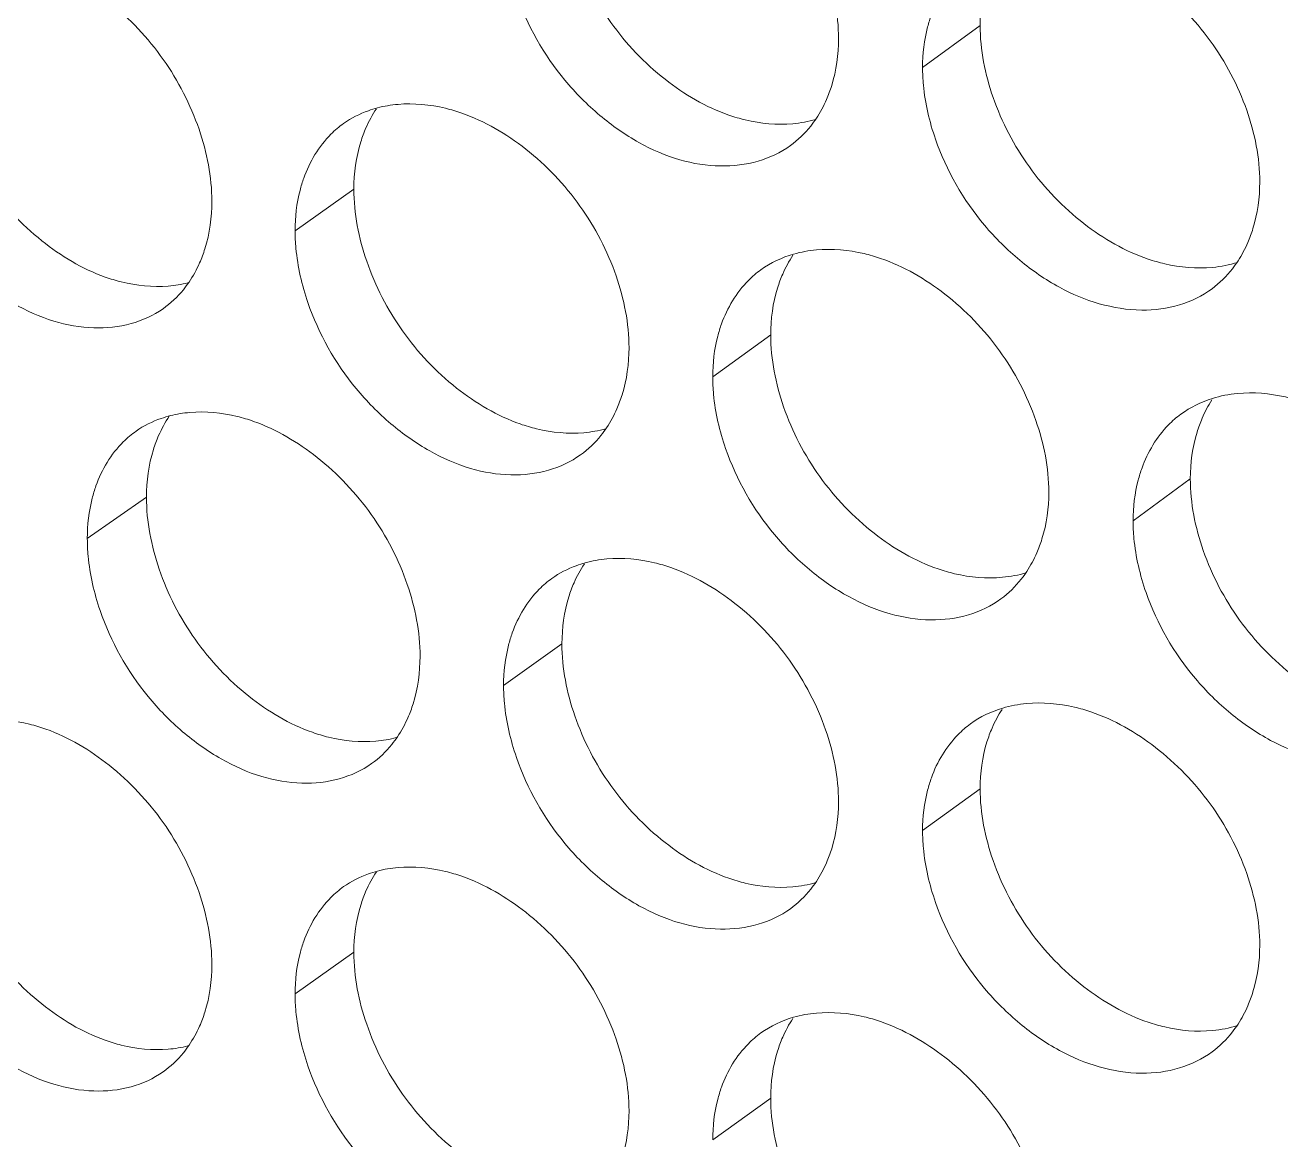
# Model space of a CAD drawing. Header units: millimetres. Extents: x 1177 to 4147, y 93 to 2194.
# Drawn here: x 2652.35 to 2665.3, y 722.42 to 733.92 of the extents above; entities that cross this region are included whole.
import ezdxf

# ---------------------------------------------------------------- set-up
doc = ezdxf.new("R2010")
doc.units = ezdxf.units.MM
doc.header["$LTSCALE"] = 0.1
doc.layers.get('0').update_dxf_attribs({"lineweight": 13})
doc.layers.add('标注', color=251, linetype='Continuous', lineweight=9)

# ---------------------------------------------------------------- blocks, each defined once
blk = doc.blocks.new('02')
for points, knots in [([(4627.348, 522.744), (4597.363, 531.299), (4553.55, 545.69), (4497.641, 568.487), (4458.71, 586.649), (4422.281, 606.068), (4388.51, 626.659), (4357.551, 648.334), (4338.416, 663.815), (4329.392, 671.722)], [0, 0, 0, 0, 0.278685, 0.411475, 0.539478, 0.662459, 0.780251, 0.892768, 1, 1, 1, 1]), ([(4626.906, 521.428), (4597.052, 529.945), (4553.424, 544.261), (4497.732, 566.923), (4458.929, 584.973), (4422.597, 604.269), (4388.892, 624.729), (4357.964, 646.263), (4338.829, 661.641), (4329.798, 669.496)], [0, 0, 0, 0, 0.278468, 0.411196, 0.539177, 0.662176, 0.780023, 0.892638, 1, 1, 1, 1]), ([(4628.518, 518.372), (4598.337, 526.935), (4554.235, 541.353), (4497.955, 564.22), (4458.766, 582.448), (4422.099, 601.945), (4388.114, 622.628), (4356.965, 644.402), (4337.717, 659.96), (4328.641, 667.907)], [0, 0, 0, 0, 0.278732, 0.411552, 0.539576, 0.662563, 0.780343, 0.892822, 1, 1, 1, 1]), ([(4328.202, 667.332), (4337.3, 659.316), (4356.601, 643.626), (4387.852, 621.677), (4421.956, 600.844), (4458.755, 581.215), (4498.091, 562.874), (4554.59, 539.876), (4598.873, 525.389), (4629.18, 516.79)], [0, 0, 0, 0, 0.107262, 0.219794, 0.337581, 0.460553, 0.588547, 0.721328, 1, 1, 1, 1])]:
    blk.add_open_spline(points, degree=3, knots=knots)
at = {"layer": '标注'}
for p, q in [((4572.272, 639.723), (4571.424, 639.105)), ((4572.272, 639.723), (4571.424, 639.105)), ((4563.046, 637.311), (4562.18, 636.698)), ((4569.187, 635.162), (4568.333, 634.545)), ((4575.368, 633.042), (4574.525, 632.421)), ((4559.99, 632.771), (4559.119, 632.16)), ((4566.111, 630.608), (4565.251, 629.993)), ((4572.272, 628.473), (4571.424, 627.855)), ((4563.046, 626.061), (4562.18, 625.448)), ((4569.187, 623.912), (4568.333, 623.295))]:
    blk.add_line(p, q, dxfattribs=at)
for points, knots in [([(4570.186, 639.53), (4570.186, 639.889), (4570.036, 640.635), (4569.506, 641.65), (4568.714, 642.478), (4568.056, 642.864), (4567.715, 642.982)], [0, 0, 0, 0, 0.240558, 0.499178, 0.758416, 1, 1, 1, 1]), ([(4570.186, 639.53), (4570.186, 639.889), (4570.036, 640.635), (4569.506, 641.65), (4568.714, 642.478), (4568.056, 642.864), (4567.715, 642.982)], [0, 0, 0, 0, 0.240558, 0.499178, 0.758416, 1, 1, 1, 1]), ([(4566.111, 641.858), (4566.111, 641.499), (4566.26, 640.753), (4566.787, 639.737), (4567.575, 638.906), (4568.231, 638.52), (4568.571, 638.402)], [0, 0, 0, 0, 0.240862, 0.49964, 0.75872, 1, 1, 1, 1]), ([(4566.111, 641.858), (4566.111, 641.499), (4566.26, 640.753), (4566.787, 639.737), (4567.575, 638.906), (4568.231, 638.52), (4568.571, 638.402)], [0, 0, 0, 0, 0.240862, 0.49964, 0.75872, 1, 1, 1, 1]), ([(4576.391, 637.415), (4576.391, 637.774), (4576.24, 638.519), (4575.706, 639.532), (4574.908, 640.357), (4574.247, 640.739), (4573.904, 640.856)], [0, 0, 0, 0, 0.240262, 0.49858, 0.757854, 1, 1, 1, 1]), ([(4576.391, 637.415), (4576.391, 637.774), (4576.24, 638.519), (4575.706, 639.532), (4574.908, 640.357), (4574.247, 640.739), (4573.904, 640.856)], [0, 0, 0, 0, 0.240262, 0.49858, 0.757854, 1, 1, 1, 1]), ([(4560.954, 637.132), (4560.954, 637.491), (4560.805, 638.238), (4560.281, 639.255), (4559.498, 640.09), (4558.846, 640.481), (4558.508, 640.602)], [0, 0, 0, 0, 0.241011, 0.500085, 0.759268, 1, 1, 1, 1]), ([(4572.448, 640.617), (4572.419, 640.55), (4572.314, 640.264), (4572.272, 639.955), (4572.272, 639.723)], [0, 0, 0, 0, 0.239116, 1, 1, 1, 1]), ([(4572.448, 640.617), (4572.419, 640.55), (4572.314, 640.264), (4572.272, 639.955), (4572.272, 639.723)], [0, 0, 0, 0, 0.239116, 1, 1, 1, 1]), ([(4565.441, 640.183), (4565.599, 639.725), (4565.968, 639.073), (4566.648, 638.389), (4567.221, 637.986), (4567.825, 637.723), (4568.43, 637.626), (4568.998, 637.692), (4569.334, 637.85), (4569.477, 637.953)], [0, 0, 0, 0, 0.277943, 0.417311, 0.551401, 0.676704, 0.792073, 0.898857, 1, 1, 1, 1]), ([(4565.441, 640.183), (4565.599, 639.725), (4565.968, 639.073), (4566.648, 638.389), (4567.221, 637.986), (4567.825, 637.723), (4568.43, 637.626), (4568.998, 637.692), (4569.334, 637.85), (4569.477, 637.953)], [0, 0, 0, 0, 0.277943, 0.417311, 0.551401, 0.676704, 0.792073, 0.898857, 1, 1, 1, 1]), ([(4571.554, 639.884), (4571.533, 639.824), (4571.455, 639.572), (4571.424, 639.305), (4571.424, 639.105)], [0, 0, 0, 0, 0.240415, 1, 1, 1, 1]), ([(4571.554, 639.884), (4571.533, 639.824), (4571.455, 639.572), (4571.424, 639.305), (4571.424, 639.105)], [0, 0, 0, 0, 0.240415, 1, 1, 1, 1]), ([(4572.272, 639.723), (4572.272, 639.364), (4572.422, 638.619), (4572.953, 637.605), (4573.746, 636.778), (4574.407, 636.396), (4574.748, 636.28)], [0, 0, 0, 0, 0.240565, 0.499043, 0.758159, 1, 1, 1, 1]), ([(4572.272, 639.723), (4572.272, 639.364), (4572.422, 638.619), (4572.953, 637.605), (4573.746, 636.778), (4574.407, 636.396), (4574.748, 636.28)], [0, 0, 0, 0, 0.240565, 0.499043, 0.758159, 1, 1, 1, 1]), ([(4556.945, 639.488), (4556.945, 639.129), (4557.093, 638.382), (4557.613, 637.363), (4558.393, 636.528), (4559.043, 636.136), (4559.38, 636.015)], [0, 0, 0, 0, 0.241314, 0.500547, 0.759571, 1, 1, 1, 1]), ([(4570.009, 638.632), (4570.038, 638.699), (4570.144, 638.987), (4570.186, 639.297), (4570.186, 639.53)], [0, 0, 0, 0, 0.239008, 1, 1, 1, 1]), ([(4570.009, 638.632), (4570.038, 638.699), (4570.144, 638.987), (4570.186, 639.297), (4570.186, 639.53)], [0, 0, 0, 0, 0.239008, 1, 1, 1, 1]), ([(4571.424, 639.105), (4571.424, 639.018), (4571.442, 638.659), (4571.525, 638.304), (4571.615, 638.046)], [0, 0, 0, 0, 0.240052, 1, 1, 1, 1]), ([(4571.424, 639.105), (4571.424, 639.018), (4571.442, 638.659), (4571.525, 638.304), (4571.615, 638.046)], [0, 0, 0, 0, 0.240052, 1, 1, 1, 1]), ([(4563.393, 638.509), (4563.348, 638.497), (4563.173, 638.443), (4563.007, 638.358), (4562.895, 638.279)], [0, 0, 0, 0, 0.254423, 1, 1, 1, 1]), ([(4564.636, 638.432), (4564.557, 638.459), (4564.253, 638.55), (4563.929, 638.581), (4563.696, 638.561)], [0, 0, 0, 0, 0.263409, 1, 1, 1, 1]), ([(4562.895, 638.279), (4562.829, 638.232), (4562.572, 638.015), (4562.393, 637.713), (4562.308, 637.474)], [0, 0, 0, 0, 0.243501, 1, 1, 1, 1]), ([(4567.099, 634.974), (4567.099, 635.332), (4566.949, 636.078), (4566.421, 637.094), (4565.632, 637.925), (4564.976, 638.312), (4564.636, 638.432)], [0, 0, 0, 0, 0.240708, 0.499479, 0.758699, 1, 1, 1, 1]), ([(4568.571, 638.402), (4568.65, 638.375), (4568.955, 638.285), (4569.279, 638.255), (4569.512, 638.276)], [0, 0, 0, 0, 0.263064, 1, 1, 1, 1]), ([(4568.571, 638.402), (4568.65, 638.375), (4568.955, 638.285), (4569.279, 638.255), (4569.512, 638.276)], [0, 0, 0, 0, 0.263064, 1, 1, 1, 1]), ([(4569.477, 637.953), (4569.589, 638.035), (4569.725, 638.166), (4569.833, 638.317), (4569.859, 638.356)], [0, 0, 0, 0, 0.745756, 1, 1, 1, 1]), ([(4569.477, 637.953), (4569.589, 638.035), (4569.725, 638.166), (4569.833, 638.317), (4569.859, 638.356)], [0, 0, 0, 0, 0.745756, 1, 1, 1, 1]), ([(4563.224, 638.215), (4563.195, 638.147), (4563.088, 637.858), (4563.046, 637.545), (4563.046, 637.311)], [0, 0, 0, 0, 0.238574, 1, 1, 1, 1]), ([(4571.615, 638.046), (4571.775, 637.586), (4572.148, 636.934), (4572.837, 636.252), (4573.576, 635.738), (4574.419, 635.473), (4575.208, 635.574), (4575.545, 635.738), (4575.689, 635.843)], [0, 0, 0, 0, 0.277722, 0.417137, 0.551389, 0.790935, 0.898263, 1, 1, 1, 1]), ([(4571.615, 638.046), (4571.775, 637.586), (4572.148, 636.934), (4572.837, 636.252), (4573.576, 635.738), (4574.419, 635.473), (4575.208, 635.574), (4575.545, 635.738), (4575.689, 635.843)], [0, 0, 0, 0, 0.277722, 0.417137, 0.551389, 0.790935, 0.898263, 1, 1, 1, 1]), ([(4556.256, 637.818), (4556.412, 637.361), (4556.774, 636.711), (4557.443, 636.023), (4558.006, 635.616), (4558.601, 635.347), (4559.198, 635.241), (4559.76, 635.297), (4560.093, 635.449), (4560.235, 635.549)], [0, 0, 0, 0, 0.27906, 0.418751, 0.552974, 0.678194, 0.793225, 0.899482, 1, 1, 1, 1]), ([(4562.308, 637.474), (4562.287, 637.415), (4562.21, 637.163), (4562.18, 636.898), (4562.18, 636.698)], [0, 0, 0, 0, 0.240105, 1, 1, 1, 1]), ([(4576.216, 636.524), (4576.245, 636.591), (4576.35, 636.876), (4576.391, 637.184), (4576.391, 637.415)], [0, 0, 0, 0, 0.239367, 1, 1, 1, 1]), ([(4576.216, 636.524), (4576.245, 636.591), (4576.35, 636.876), (4576.391, 637.184), (4576.391, 637.415)], [0, 0, 0, 0, 0.239367, 1, 1, 1, 1]), ([(4563.046, 637.311), (4563.046, 636.951), (4563.194, 636.206), (4563.719, 635.188), (4564.504, 634.356), (4565.158, 633.968), (4565.497, 633.849)], [0, 0, 0, 0, 0.241011, 0.499941, 0.759002, 1, 1, 1, 1]), ([(4560.773, 636.224), (4560.803, 636.291), (4560.912, 636.582), (4560.954, 636.896), (4560.954, 637.132)], [0, 0, 0, 0, 0.238464, 1, 1, 1, 1]), ([(4562.18, 636.698), (4562.18, 636.612), (4562.198, 636.252), (4562.28, 635.896), (4562.369, 635.638)], [0, 0, 0, 0, 0.239921, 1, 1, 1, 1]), ([(4570.805, 636.29), (4570.725, 636.318), (4570.419, 636.407), (4570.093, 636.436), (4569.859, 636.415)], [0, 0, 0, 0, 0.263141, 1, 1, 1, 1]), ([(4573.284, 632.844), (4573.284, 633.203), (4573.133, 633.948), (4572.601, 634.962), (4571.806, 635.789), (4571.146, 636.173), (4570.805, 636.29)], [0, 0, 0, 0, 0.24041, 0.498878, 0.758134, 1, 1, 1, 1]), ([(4574.748, 636.28), (4574.828, 636.253), (4575.135, 636.164), (4575.461, 636.136), (4575.695, 636.158)], [0, 0, 0, 0, 0.262803, 1, 1, 1, 1]), ([(4574.748, 636.28), (4574.828, 636.253), (4575.135, 636.164), (4575.461, 636.136), (4575.695, 636.158)], [0, 0, 0, 0, 0.262803, 1, 1, 1, 1]), ([(4575.689, 635.843), (4575.801, 635.927), (4575.937, 636.061), (4576.045, 636.214), (4576.071, 636.254)], [0, 0, 0, 0, 0.745833, 1, 1, 1, 1]), ([(4575.689, 635.843), (4575.801, 635.927), (4575.937, 636.061), (4576.045, 636.214), (4576.071, 636.254)], [0, 0, 0, 0, 0.745833, 1, 1, 1, 1]), ([(4569.042, 636.122), (4568.976, 636.074), (4568.724, 635.858), (4568.547, 635.56), (4568.462, 635.324)], [0, 0, 0, 0, 0.243853, 1, 1, 1, 1]), ([(4569.363, 636.059), (4569.334, 635.992), (4569.228, 635.705), (4569.187, 635.395), (4569.187, 635.162)], [0, 0, 0, 0, 0.238936, 1, 1, 1, 1]), ([(4559.38, 636.015), (4559.459, 635.988), (4559.76, 635.896), (4560.081, 635.864), (4560.312, 635.883)], [0, 0, 0, 0, 0.263467, 1, 1, 1, 1]), ([(4560.235, 635.549), (4560.347, 635.627), (4560.482, 635.755), (4560.591, 635.902), (4560.617, 635.941)], [0, 0, 0, 0, 0.745636, 1, 1, 1, 1]), ([(4562.369, 635.638), (4562.526, 635.18), (4562.893, 634.529), (4563.57, 633.843), (4564.139, 633.439), (4564.74, 633.174), (4565.343, 633.073), (4565.908, 633.136), (4566.244, 633.292), (4566.386, 633.395)], [0, 0, 0, 0, 0.278313, 0.417788, 0.551922, 0.677197, 0.792453, 0.899064, 1, 1, 1, 1]), ([(4568.462, 635.324), (4568.441, 635.264), (4568.363, 635.012), (4568.333, 634.746), (4568.333, 634.545)], [0, 0, 0, 0, 0.240311, 1, 1, 1, 1]), ([(4569.187, 635.162), (4569.187, 634.803), (4569.336, 634.057), (4569.865, 633.042), (4570.656, 632.214), (4571.314, 631.829), (4571.654, 631.712)], [0, 0, 0, 0, 0.240713, 0.499341, 0.758439, 1, 1, 1, 1]), ([(4566.92, 634.072), (4566.949, 634.139), (4567.057, 634.428), (4567.099, 634.739), (4567.099, 634.974)], [0, 0, 0, 0, 0.238828, 1, 1, 1, 1]), ([(4568.333, 634.545), (4568.333, 634.459), (4568.35, 634.099), (4568.433, 633.744), (4568.523, 633.486)], [0, 0, 0, 0, 0.240008, 1, 1, 1, 1]), ([(4577.014, 634.178), (4576.934, 634.205), (4576.625, 634.293), (4576.297, 634.321), (4576.062, 634.299)], [0, 0, 0, 0, 0.262879, 1, 1, 1, 1]), ([(4561.567, 633.888), (4561.488, 633.916), (4561.185, 634.007), (4560.862, 634.039), (4560.63, 634.019)], [0, 0, 0, 0, 0.263544, 1, 1, 1, 1]), ([(4560.343, 633.972), (4560.297, 633.96), (4560.119, 633.907), (4559.95, 633.823), (4559.837, 633.744)], [0, 0, 0, 0, 0.254587, 1, 1, 1, 1]), ([(4564.021, 630.424), (4564.021, 630.783), (4563.872, 631.529), (4563.346, 632.546), (4562.56, 633.379), (4561.905, 633.768), (4561.567, 633.888)], [0, 0, 0, 0, 0.240859, 0.499781, 0.758983, 1, 1, 1, 1]), ([(4565.497, 633.849), (4565.576, 633.822), (4565.88, 633.731), (4566.203, 633.701), (4566.435, 633.721)], [0, 0, 0, 0, 0.263197, 1, 1, 1, 1]), ([(4575.228, 633.993), (4575.163, 633.946), (4574.915, 633.729), (4574.741, 633.435), (4574.657, 633.202)], [0, 0, 0, 0, 0.244191, 1, 1, 1, 1]), ([(4575.542, 633.933), (4575.514, 633.866), (4575.409, 633.58), (4575.368, 633.273), (4575.368, 633.042)], [0, 0, 0, 0, 0.239294, 1, 1, 1, 1]), ([(4559.837, 633.744), (4559.77, 633.696), (4559.511, 633.479), (4559.332, 633.176), (4559.246, 632.936)], [0, 0, 0, 0, 0.243319, 1, 1, 1, 1]), ([(4560.17, 633.678), (4560.14, 633.611), (4560.032, 633.32), (4559.99, 633.007), (4559.99, 632.771)], [0, 0, 0, 0, 0.238392, 1, 1, 1, 1]), ([(4566.386, 633.395), (4566.498, 633.475), (4566.634, 633.605), (4566.742, 633.755), (4566.769, 633.794)], [0, 0, 0, 0, 0.745717, 1, 1, 1, 1]), ([(4568.523, 633.486), (4568.682, 633.027), (4569.053, 632.375), (4569.737, 631.692), (4570.312, 631.291), (4570.92, 631.03), (4571.528, 630.935), (4572.098, 631.004), (4572.435, 631.165), (4572.578, 631.27)], [0, 0, 0, 0, 0.277575, 0.416837, 0.550884, 0.676215, 0.791695, 0.898653, 1, 1, 1, 1]), ([(4574.657, 633.202), (4574.635, 633.142), (4574.557, 632.889), (4574.525, 632.622), (4574.525, 632.421)], [0, 0, 0, 0, 0.240519, 1, 1, 1, 1]), ([(4559.246, 632.936), (4559.225, 632.876), (4559.149, 632.625), (4559.119, 632.36), (4559.119, 632.16)], [0, 0, 0, 0, 0.240003, 1, 1, 1, 1]), ([(4575.368, 633.042), (4575.368, 632.683), (4575.518, 631.938), (4576.051, 630.925), (4576.847, 630.1), (4577.509, 629.719), (4577.852, 629.604)], [0, 0, 0, 0, 0.240418, 0.498747, 0.75788, 1, 1, 1, 1]), ([(4559.99, 632.771), (4559.99, 632.411), (4560.138, 631.665), (4560.661, 630.647), (4561.443, 629.813), (4562.096, 629.424), (4562.434, 629.304)], [0, 0, 0, 0, 0.241162, 0.500244, 0.759286, 1, 1, 1, 1]), ([(4573.107, 631.949), (4573.136, 632.016), (4573.242, 632.303), (4573.284, 632.612), (4573.284, 632.844)], [0, 0, 0, 0, 0.239188, 1, 1, 1, 1]), ([(4574.525, 632.421), (4574.525, 632.335), (4574.543, 631.976), (4574.627, 631.621), (4574.717, 631.363)], [0, 0, 0, 0, 0.240096, 1, 1, 1, 1]), ([(4559.119, 632.16), (4559.119, 632.074), (4559.136, 631.714), (4559.219, 631.358), (4559.307, 631.099)], [0, 0, 0, 0, 0.239878, 1, 1, 1, 1]), ([(4566.453, 631.802), (4566.409, 631.79), (4566.236, 631.735), (4566.073, 631.651), (4565.963, 631.572)], [0, 0, 0, 0, 0.254263, 1, 1, 1, 1]), ([(4567.715, 631.732), (4567.636, 631.76), (4567.331, 631.85), (4567.006, 631.88), (4566.773, 631.859)], [0, 0, 0, 0, 0.263274, 1, 1, 1, 1]), ([(4570.186, 628.28), (4570.186, 628.639), (4570.036, 629.385), (4569.506, 630.4), (4568.714, 631.228), (4568.056, 631.614), (4567.715, 631.732)], [0, 0, 0, 0, 0.240558, 0.499178, 0.758416, 1, 1, 1, 1]), ([(4571.654, 631.712), (4571.734, 631.685), (4572.04, 631.596), (4572.365, 631.567), (4572.599, 631.589)], [0, 0, 0, 0, 0.262933, 1, 1, 1, 1]), ([(4572.578, 631.27), (4572.69, 631.352), (4572.826, 631.485), (4572.934, 631.637), (4572.96, 631.676)], [0, 0, 0, 0, 0.745795, 1, 1, 1, 1]), ([(4565.963, 631.572), (4565.897, 631.525), (4565.643, 631.308), (4565.465, 631.008), (4565.38, 630.77)], [0, 0, 0, 0, 0.243679, 1, 1, 1, 1]), ([(4566.289, 631.509), (4566.26, 631.441), (4566.153, 631.153), (4566.111, 630.842), (4566.111, 630.608)], [0, 0, 0, 0, 0.238756, 1, 1, 1, 1]), ([(4574.717, 631.363), (4574.878, 630.903), (4575.253, 630.251), (4575.946, 629.57), (4576.689, 629.057), (4577.536, 628.796), (4578.328, 628.902), (4578.666, 629.067), (4578.809, 629.174)], [0, 0, 0, 0, 0.277359, 0.41667, 0.550882, 0.790562, 0.898061, 1, 1, 1, 1]), ([(4559.307, 631.099), (4559.464, 630.642), (4559.828, 629.991), (4560.501, 629.304), (4561.067, 628.899), (4561.665, 628.632), (4562.265, 628.528), (4562.829, 628.588), (4563.163, 628.742), (4563.306, 628.843)], [0, 0, 0, 0, 0.278686, 0.418268, 0.552446, 0.677694, 0.792838, 0.899272, 1, 1, 1, 1]), ([(4565.38, 630.77), (4565.359, 630.711), (4565.282, 630.459), (4565.251, 630.193), (4565.251, 629.993)], [0, 0, 0, 0, 0.240208, 1, 1, 1, 1]), ([(4566.111, 630.608), (4566.111, 630.249), (4566.26, 629.503), (4566.787, 628.487), (4567.575, 627.656), (4568.231, 627.27), (4568.571, 627.152)], [0, 0, 0, 0, 0.240862, 0.49964, 0.75872, 1, 1, 1, 1]), ([(4563.842, 629.519), (4563.871, 629.587), (4563.979, 629.876), (4564.021, 630.189), (4564.021, 630.424)], [0, 0, 0, 0, 0.238646, 1, 1, 1, 1]), ([(4565.251, 629.993), (4565.251, 629.907), (4565.269, 629.547), (4565.352, 629.192), (4565.441, 628.933)], [0, 0, 0, 0, 0.239965, 1, 1, 1, 1]), ([(4573.904, 629.606), (4573.825, 629.633), (4573.517, 629.721), (4573.19, 629.75), (4572.955, 629.728)], [0, 0, 0, 0, 0.263009, 1, 1, 1, 1]), ([(4576.391, 626.165), (4576.391, 626.524), (4576.24, 627.269), (4575.706, 628.282), (4574.908, 629.107), (4574.247, 629.489), (4573.904, 629.606)], [0, 0, 0, 0, 0.240262, 0.49858, 0.757854, 1, 1, 1, 1]), ([(4558.508, 629.352), (4558.429, 629.38), (4558.127, 629.472), (4557.806, 629.504), (4557.574, 629.485)], [0, 0, 0, 0, 0.263682, 1, 1, 1, 1]), ([(4572.13, 629.429), (4572.065, 629.381), (4571.814, 629.165), (4571.639, 628.869), (4571.554, 628.634)], [0, 0, 0, 0, 0.244024, 1, 1, 1, 1]), ([(4560.954, 625.882), (4560.954, 626.241), (4560.805, 626.988), (4560.281, 628.005), (4559.498, 628.84), (4558.846, 629.231), (4558.508, 629.352)], [0, 0, 0, 0, 0.241011, 0.500085, 0.759268, 1, 1, 1, 1]), ([(4562.434, 629.304), (4562.512, 629.276), (4562.815, 629.185), (4563.137, 629.154), (4563.369, 629.174)], [0, 0, 0, 0, 0.263331, 1, 1, 1, 1]), ([(4563.306, 628.843), (4563.418, 628.922), (4563.553, 629.052), (4563.662, 629.2), (4563.688, 629.239)], [0, 0, 0, 0, 0.745677, 1, 1, 1, 1]), ([(4572.448, 629.367), (4572.419, 629.3), (4572.314, 629.014), (4572.272, 628.705), (4572.272, 628.473)], [0, 0, 0, 0, 0.239116, 1, 1, 1, 1]), ([(4565.441, 628.933), (4565.599, 628.475), (4565.968, 627.823), (4566.648, 627.139), (4567.221, 626.736), (4567.825, 626.473), (4568.43, 626.376), (4568.998, 626.442), (4569.334, 626.6), (4569.477, 626.703)], [0, 0, 0, 0, 0.277943, 0.417311, 0.551401, 0.676704, 0.792073, 0.898857, 1, 1, 1, 1]), ([(4571.554, 628.634), (4571.533, 628.574), (4571.455, 628.322), (4571.424, 628.055), (4571.424, 627.855)], [0, 0, 0, 0, 0.240415, 1, 1, 1, 1]), ([(4572.272, 628.473), (4572.272, 628.114), (4572.422, 627.369), (4572.953, 626.355), (4573.746, 625.528), (4574.407, 625.146), (4574.748, 625.03)], [0, 0, 0, 0, 0.240565, 0.499043, 0.758159, 1, 1, 1, 1]), ([(4570.009, 627.382), (4570.038, 627.449), (4570.144, 627.737), (4570.186, 628.047), (4570.186, 628.28)], [0, 0, 0, 0, 0.239008, 1, 1, 1, 1]), ([(4556.945, 628.238), (4556.945, 627.879), (4557.093, 627.132), (4557.613, 626.113), (4558.393, 625.278), (4559.043, 624.886), (4559.38, 624.765)], [0, 0, 0, 0, 0.241314, 0.500547, 0.759571, 1, 1, 1, 1]), ([(4571.424, 627.855), (4571.424, 627.768), (4571.442, 627.409), (4571.525, 627.054), (4571.615, 626.796)], [0, 0, 0, 0, 0.240052, 1, 1, 1, 1]), ([(4563.393, 627.259), (4563.348, 627.247), (4563.173, 627.193), (4563.007, 627.108), (4562.895, 627.029)], [0, 0, 0, 0, 0.254423, 1, 1, 1, 1]), ([(4564.636, 627.182), (4564.557, 627.209), (4564.253, 627.3), (4563.929, 627.331), (4563.696, 627.311)], [0, 0, 0, 0, 0.263409, 1, 1, 1, 1]), ([(4567.099, 623.724), (4567.099, 624.082), (4566.949, 624.828), (4566.421, 625.844), (4565.632, 626.675), (4564.976, 627.062), (4564.636, 627.182)], [0, 0, 0, 0, 0.240708, 0.499479, 0.758699, 1, 1, 1, 1]), ([(4568.571, 627.152), (4568.65, 627.125), (4568.955, 627.035), (4569.279, 627.005), (4569.512, 627.026)], [0, 0, 0, 0, 0.263064, 1, 1, 1, 1]), ([(4562.895, 627.029), (4562.829, 626.982), (4562.572, 626.765), (4562.393, 626.463), (4562.308, 626.224)], [0, 0, 0, 0, 0.243501, 1, 1, 1, 1]), ([(4563.224, 626.965), (4563.195, 626.897), (4563.088, 626.608), (4563.046, 626.295), (4563.046, 626.061)], [0, 0, 0, 0, 0.238574, 1, 1, 1, 1]), ([(4569.477, 626.703), (4569.589, 626.785), (4569.725, 626.916), (4569.833, 627.067), (4569.859, 627.106)], [0, 0, 0, 0, 0.745756, 1, 1, 1, 1]), ([(4571.615, 626.796), (4571.775, 626.336), (4572.148, 625.684), (4572.837, 625.002), (4573.576, 624.488), (4574.419, 624.223), (4575.208, 624.324), (4575.545, 624.488), (4575.689, 624.593)], [0, 0, 0, 0, 0.277722, 0.417137, 0.551389, 0.790935, 0.898263, 1, 1, 1, 1]), ([(4556.256, 626.568), (4556.412, 626.111), (4556.774, 625.461), (4557.443, 624.773), (4558.006, 624.366), (4558.601, 624.097), (4559.198, 623.991), (4559.76, 624.047), (4560.093, 624.199), (4560.235, 624.299)], [0, 0, 0, 0, 0.27906, 0.418751, 0.552974, 0.678194, 0.793225, 0.899482, 1, 1, 1, 1]), ([(4562.308, 626.224), (4562.287, 626.165), (4562.21, 625.913), (4562.18, 625.648), (4562.18, 625.448)], [0, 0, 0, 0, 0.240105, 1, 1, 1, 1]), ([(4563.046, 626.061), (4563.046, 625.701), (4563.194, 624.956), (4563.719, 623.938), (4564.504, 623.106), (4565.158, 622.718), (4565.497, 622.599)], [0, 0, 0, 0, 0.241011, 0.499941, 0.759002, 1, 1, 1, 1]), ([(4576.216, 625.274), (4576.245, 625.341), (4576.35, 625.626), (4576.391, 625.934), (4576.391, 626.165)], [0, 0, 0, 0, 0.239367, 1, 1, 1, 1]), ([(4560.773, 624.974), (4560.803, 625.041), (4560.912, 625.332), (4560.954, 625.646), (4560.954, 625.882)], [0, 0, 0, 0, 0.238464, 1, 1, 1, 1]), ([(4562.18, 625.448), (4562.18, 625.362), (4562.198, 625.002), (4562.28, 624.646), (4562.369, 624.388)], [0, 0, 0, 0, 0.239921, 1, 1, 1, 1]), ([(4570.805, 625.04), (4570.725, 625.068), (4570.419, 625.157), (4570.093, 625.186), (4569.859, 625.165)], [0, 0, 0, 0, 0.263141, 1, 1, 1, 1]), ([(4573.284, 621.594), (4573.284, 621.953), (4573.133, 622.698), (4572.601, 623.712), (4571.806, 624.539), (4571.146, 624.923), (4570.805, 625.04)], [0, 0, 0, 0, 0.24041, 0.498878, 0.758134, 1, 1, 1, 1]), ([(4574.748, 625.03), (4574.828, 625.003), (4575.135, 624.914), (4575.461, 624.886), (4575.695, 624.908)], [0, 0, 0, 0, 0.262803, 1, 1, 1, 1]), ([(4575.689, 624.593), (4575.801, 624.677), (4575.937, 624.811), (4576.045, 624.964), (4576.071, 625.004)], [0, 0, 0, 0, 0.745833, 1, 1, 1, 1]), ([(4559.38, 624.765), (4559.459, 624.738), (4559.76, 624.646), (4560.081, 624.614), (4560.312, 624.633)], [0, 0, 0, 0, 0.263467, 1, 1, 1, 1]), ([(4569.042, 624.872), (4568.976, 624.824), (4568.724, 624.608), (4568.547, 624.31), (4568.462, 624.074)], [0, 0, 0, 0, 0.243853, 1, 1, 1, 1]), ([(4569.363, 624.809), (4569.334, 624.742), (4569.228, 624.455), (4569.187, 624.145), (4569.187, 623.912)], [0, 0, 0, 0, 0.238936, 1, 1, 1, 1]), ([(4560.235, 624.299), (4560.347, 624.377), (4560.482, 624.505), (4560.591, 624.652), (4560.617, 624.691)], [0, 0, 0, 0, 0.745636, 1, 1, 1, 1]), ([(4562.369, 624.388), (4562.526, 623.93), (4562.893, 623.279), (4563.57, 622.593), (4564.139, 622.189), (4564.74, 621.924), (4565.343, 621.823), (4565.908, 621.886), (4566.244, 622.042), (4566.386, 622.145)], [0, 0, 0, 0, 0.278313, 0.417788, 0.551922, 0.677197, 0.792453, 0.899064, 1, 1, 1, 1]), ([(4568.462, 624.074), (4568.441, 624.014), (4568.363, 623.762), (4568.333, 623.496), (4568.333, 623.295)], [0, 0, 0, 0, 0.240311, 1, 1, 1, 1]), ([(4569.187, 623.912), (4569.187, 623.553), (4569.336, 622.807), (4569.865, 621.792), (4570.656, 620.964), (4571.314, 620.579), (4571.654, 620.462)], [0, 0, 0, 0, 0.240713, 0.499341, 0.758439, 1, 1, 1, 1]), ([(4566.92, 622.822), (4566.949, 622.889), (4567.057, 623.178), (4567.099, 623.489), (4567.099, 623.724)], [0, 0, 0, 0, 0.238828, 1, 1, 1, 1])]:
    blk.add_open_spline(points, degree=3, knots=knots, dxfattribs=at)
for points in [[(4569.859, 638.356), (4569.917, 638.443), (4569.967, 638.536), (4570.009, 638.632)], [(4569.859, 638.356), (4569.917, 638.443), (4569.967, 638.536), (4570.009, 638.632)], [(4563.378, 638.497), (4563.319, 638.408), (4563.267, 638.313), (4563.224, 638.215)], [(4563.696, 638.561), (4563.594, 638.552), (4563.492, 638.535), (4563.393, 638.509)], [(4569.512, 638.276), (4569.626, 638.287), (4569.739, 638.307), (4569.849, 638.339)], [(4569.512, 638.276), (4569.626, 638.287), (4569.739, 638.307), (4569.849, 638.339)], [(4569.859, 636.415), (4569.746, 636.405), (4569.633, 636.385), (4569.524, 636.353)], [(4576.071, 636.254), (4576.127, 636.339), (4576.175, 636.43), (4576.216, 636.524)], [(4576.071, 636.254), (4576.127, 636.339), (4576.175, 636.43), (4576.216, 636.524)], [(4560.617, 635.941), (4560.678, 636.03), (4560.73, 636.125), (4560.773, 636.224)], [(4569.524, 636.353), (4569.352, 636.304), (4569.186, 636.226), (4569.042, 636.122)], [(4569.513, 636.336), (4569.455, 636.249), (4569.405, 636.155), (4569.363, 636.059)], [(4575.695, 636.158), (4575.82, 636.17), (4575.945, 636.194), (4576.064, 636.231)], [(4575.695, 636.158), (4575.82, 636.17), (4575.945, 636.194), (4576.064, 636.231)], [(4560.312, 635.883), (4560.409, 635.891), (4560.506, 635.907), (4560.601, 635.931)], [(4575.694, 634.226), (4575.528, 634.175), (4575.368, 634.096), (4575.228, 633.993)], [(4575.687, 634.204), (4575.631, 634.118), (4575.583, 634.027), (4575.542, 633.933)], [(4576.062, 634.299), (4575.937, 634.287), (4575.813, 634.263), (4575.694, 634.226)], [(4560.63, 634.019), (4560.533, 634.011), (4560.437, 633.996), (4560.343, 633.972)], [(4566.769, 633.794), (4566.827, 633.882), (4566.878, 633.975), (4566.92, 634.072)], [(4560.326, 633.962), (4560.266, 633.873), (4560.214, 633.777), (4560.17, 633.678)], [(4566.435, 633.721), (4566.543, 633.731), (4566.651, 633.75), (4566.756, 633.779)], [(4566.441, 631.788), (4566.382, 631.7), (4566.331, 631.606), (4566.289, 631.509)], [(4566.773, 631.859), (4566.665, 631.85), (4566.558, 631.831), (4566.453, 631.802)], [(4572.96, 631.676), (4573.017, 631.763), (4573.066, 631.854), (4573.107, 631.949)], [(4572.599, 631.589), (4572.718, 631.6), (4572.837, 631.622), (4572.952, 631.656)], [(4572.604, 629.661), (4572.435, 629.611), (4572.272, 629.533), (4572.13, 629.429)], [(4572.595, 629.641), (4572.538, 629.555), (4572.489, 629.462), (4572.448, 629.367)], [(4572.955, 629.728), (4572.837, 629.717), (4572.718, 629.695), (4572.604, 629.661)], [(4563.688, 629.239), (4563.747, 629.327), (4563.799, 629.422), (4563.842, 629.519)], [(4563.369, 629.174), (4563.471, 629.183), (4563.574, 629.2), (4563.673, 629.226)], [(4569.859, 627.106), (4569.917, 627.193), (4569.967, 627.286), (4570.009, 627.382)], [(4563.378, 627.247), (4563.319, 627.158), (4563.267, 627.063), (4563.224, 626.965)], [(4563.696, 627.311), (4563.594, 627.302), (4563.492, 627.285), (4563.393, 627.259)], [(4569.512, 627.026), (4569.626, 627.037), (4569.739, 627.057), (4569.849, 627.089)], [(4569.859, 625.165), (4569.746, 625.155), (4569.633, 625.135), (4569.524, 625.103)], [(4576.071, 625.004), (4576.127, 625.089), (4576.175, 625.18), (4576.216, 625.274)], [(4560.617, 624.691), (4560.678, 624.78), (4560.73, 624.875), (4560.773, 624.974)], [(4569.524, 625.103), (4569.352, 625.054), (4569.186, 624.976), (4569.042, 624.872)], [(4569.513, 625.086), (4569.455, 624.999), (4569.405, 624.905), (4569.363, 624.809)], [(4575.695, 624.908), (4575.82, 624.92), (4575.945, 624.944), (4576.064, 624.981)], [(4560.312, 624.633), (4560.409, 624.641), (4560.506, 624.657), (4560.601, 624.681)]]:
    blk.add_open_spline(points, degree=3, dxfattribs=at)

msp = doc.modelspace()

# ---------------------------------------------------------------- block references
at = {"xscale": 0.7, "yscale": 0.7, "zscale": 0.7}
msp.add_blockref('02', (-538.391, 286.112), dxfattribs=at)

doc.saveas('drawing.dxf')
